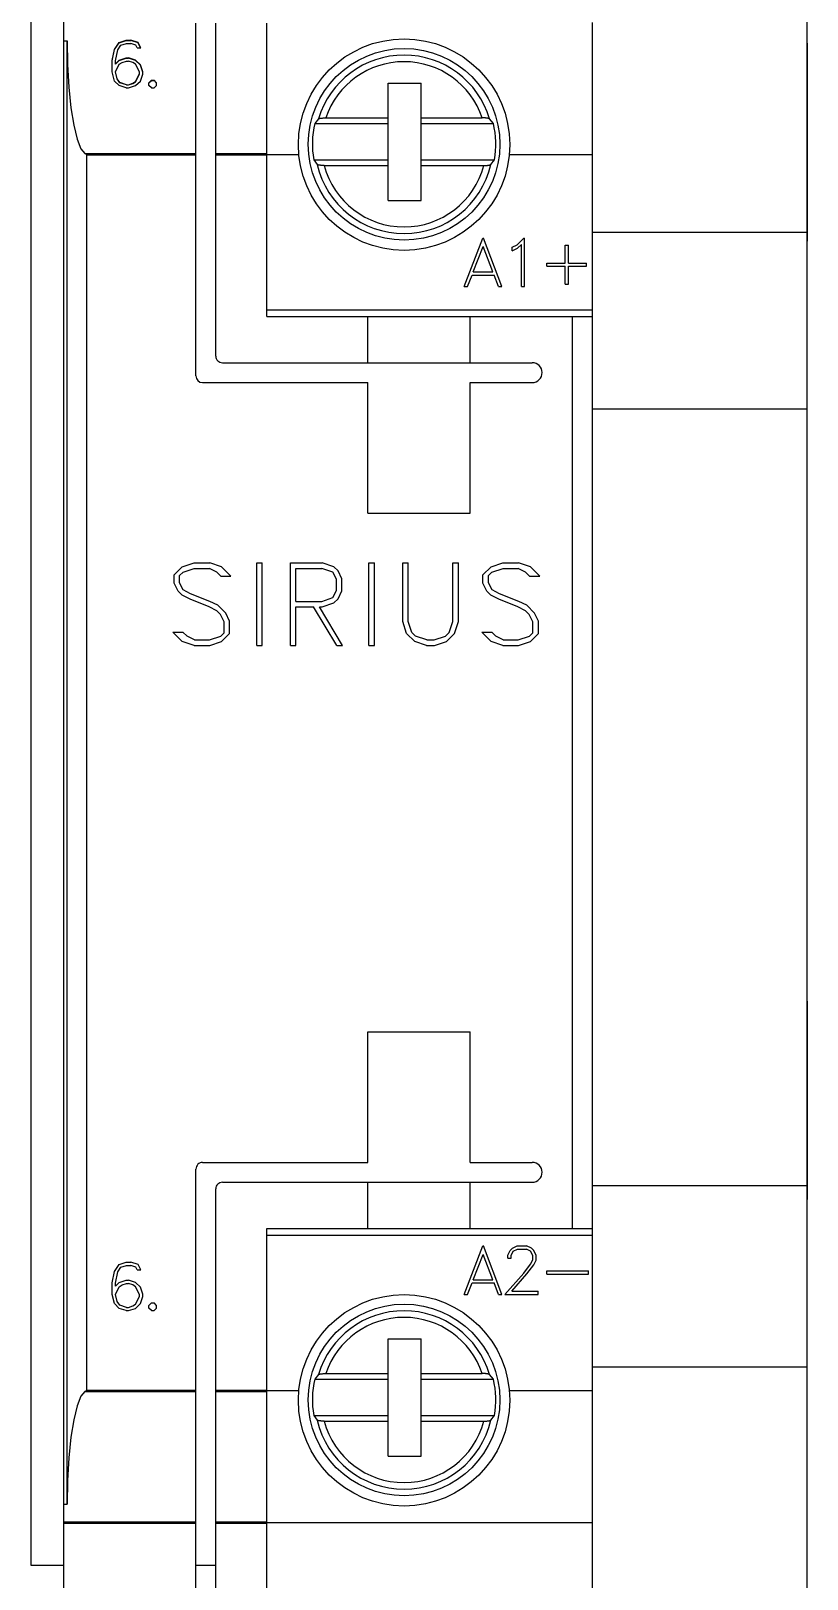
# Model space of a CAD drawing. Header units: millimetres. Extents: x -72 to 2978, y -1067 to 2817.
# Drawn here: x 187.08 to 210.57, y 2581.43 to 2628.28 of the extents above; entities that cross this region are included whole.
import ezdxf

# ---------------------------------------------------------------- set-up
doc = ezdxf.new("R2010")
doc.units = ezdxf.units.MM
doc.layers.add('10000_FRONT', color=7, linetype='Continuous')

msp = doc.modelspace()

# ---------------------------------------------------------------- linework, layer by layer
for p, q in [((210.575, 2548.763), (210.575, 2661.863)), ((210.575, 2627.913), (210.575, 2621.913)), ((204.075, 2620.837), (204.075, 2626.837)), ((210.575, 2598.913), (210.575, 2592.913)), ((204.075, 2591.837), (204.075, 2597.837))]:
    msp.add_line(p, q)
at = {"color": 6, "linetype": 'ByBlock'}
for p, q in [((204.075, 2622.188), (210.575, 2622.188)), ((204.075, 2616.848), (210.575, 2616.848)), ((204.075, 2593.337), (210.575, 2593.337)), ((204.075, 2587.848), (210.575, 2587.848))]:
    msp.add_line(p, q, dxfattribs=at)
at = {"layer": '10000_FRONT', "color": 7, "linetype": 'Continuous', "lineweight": 25}
for p, q in [((188.075, 2577.338), (188.075, 2634.338)), ((187.085, 2581.848), (187.085, 2629.848)), ((192.075, 2624.567), (192.075, 2628.519)), ((192.675, 2624.567), (192.675, 2628.519)), ((194.225, 2624.567), (194.225, 2628.519)), ((204.075, 2624.538), (204.075, 2628.535)), ((188.075, 2627.977), (188.175, 2627.977)), ((188.175, 2583.699), (188.175, 2627.977)), ((189.608, 2627.722), (189.751, 2627.933)), ((189.608, 2627.713), (189.751, 2627.923)), ((189.708, 2627.711), (189.8, 2627.848)), ((189.751, 2627.933), (189.965, 2628.002)), ((189.751, 2627.923), (189.965, 2627.992)), ((189.751, 2627.923), (189.751, 2627.933)), ((189.8, 2627.848), (189.968, 2627.904)), ((189.965, 2628.002), (190.106, 2628.002)), ((189.965, 2627.992), (189.965, 2628.002)), ((189.965, 2627.992), (190.106, 2627.992)), ((189.968, 2627.904), (190.101, 2627.904)), ((190.256, 2627.852), (190.101, 2627.904)), ((190.322, 2627.933), (190.106, 2628.002)), ((190.106, 2627.992), (190.106, 2628.002)), ((190.322, 2627.923), (190.106, 2627.992)), ((190.3, 2627.769), (190.256, 2627.852)), ((190.404, 2627.769), (190.322, 2627.933)), ((190.322, 2627.923), (190.322, 2627.933)), ((190.399, 2627.769), (190.322, 2627.923)), ((189.54, 2627.382), (189.608, 2627.722)), ((189.54, 2627.373), (189.608, 2627.713)), ((189.54, 2627.04), (189.54, 2627.382)), ((189.608, 2627.713), (189.608, 2627.722)), ((189.639, 2627.377), (189.708, 2627.711)), ((189.639, 2627.281), (189.753, 2627.393)), ((189.639, 2627.273), (189.753, 2627.384)), ((189.639, 2627.281), (189.639, 2627.377)), ((189.753, 2627.393), (189.965, 2627.463)), ((189.753, 2627.384), (189.965, 2627.454)), ((189.753, 2627.384), (189.753, 2627.393)), ((189.755, 2627.269), (189.837, 2627.321)), ((189.837, 2627.321), (189.968, 2627.365)), ((189.965, 2627.463), (190.037, 2627.463)), ((189.965, 2627.454), (189.965, 2627.463)), ((189.965, 2627.454), (190.037, 2627.454)), ((189.968, 2627.365), (190.033, 2627.365)), ((190.165, 2627.321), (190.033, 2627.365)), ((190.249, 2627.393), (190.037, 2627.463)), ((190.037, 2627.454), (190.037, 2627.463)), ((190.249, 2627.384), (190.037, 2627.454)), ((190.247, 2627.269), (190.165, 2627.321)), ((190.392, 2627.252), (190.249, 2627.393)), ((190.249, 2627.384), (190.249, 2627.393)), ((190.392, 2627.244), (190.249, 2627.384)), ((190.3, 2627.769), (190.404, 2627.769)), ((189.61, 2626.764), (189.54, 2627.04)), ((189.639, 2627.273), (189.639, 2627.281)), ((189.639, 2627.041), (189.755, 2627.269)), ((189.692, 2626.832), (189.639, 2627.041)), ((189.639, 2627.033), (189.639, 2627.041)), ((189.692, 2626.825), (189.639, 2627.033)), ((190.363, 2627.039), (190.247, 2627.269)), ((190.247, 2626.749), (190.363, 2626.979)), ((190.247, 2626.742), (190.363, 2626.972)), ((190.363, 2626.979), (190.363, 2627.039)), ((190.363, 2626.972), (190.363, 2626.979)), ((190.462, 2627.044), (190.392, 2627.252)), ((190.392, 2627.244), (190.392, 2627.252)), ((190.462, 2627.036), (190.392, 2627.244)), ((190.392, 2626.764), (190.462, 2626.972)), ((190.462, 2626.972), (190.462, 2627.044)), ((189.753, 2626.624), (189.61, 2626.764)), ((189.77, 2626.718), (189.692, 2626.832)), ((189.692, 2626.825), (189.692, 2626.832)), ((189.77, 2626.711), (189.692, 2626.825)), ((189.965, 2626.554), (189.753, 2626.624)), ((189.968, 2626.652), (189.77, 2626.718)), ((189.77, 2626.711), (189.77, 2626.718)), ((189.968, 2626.645), (189.77, 2626.711)), ((189.965, 2626.554), (190.037, 2626.554)), ((189.968, 2626.652), (190.033, 2626.652)), ((189.968, 2626.645), (189.968, 2626.652)), ((189.968, 2626.645), (190.033, 2626.645)), ((190.033, 2626.652), (190.165, 2626.697)), ((190.033, 2626.645), (190.165, 2626.69)), ((190.033, 2626.645), (190.033, 2626.652)), ((190.037, 2626.554), (190.249, 2626.624)), ((190.165, 2626.697), (190.247, 2626.749)), ((190.165, 2626.69), (190.247, 2626.742)), ((190.165, 2626.69), (190.165, 2626.697)), ((190.247, 2626.742), (190.247, 2626.749)), ((190.249, 2626.624), (190.392, 2626.764)), ((190.648, 2626.711), (190.726, 2626.789)), ((190.648, 2626.704), (190.726, 2626.781)), ((190.648, 2626.632), (190.648, 2626.711)), ((190.726, 2626.554), (190.648, 2626.632)), ((190.726, 2626.789), (190.807, 2626.789)), ((190.726, 2626.781), (190.726, 2626.789)), ((190.726, 2626.781), (190.807, 2626.781)), ((190.726, 2626.554), (190.807, 2626.554)), ((190.885, 2626.711), (190.807, 2626.789)), ((190.807, 2626.781), (190.807, 2626.789)), ((190.885, 2626.704), (190.807, 2626.781)), ((190.807, 2626.554), (190.885, 2626.632)), ((190.885, 2626.632), (190.885, 2626.711)), ((197.89, 2626.698), (198.89, 2626.698)), ((197.89, 2623.148), (197.89, 2626.698)), ((198.89, 2623.148), (198.89, 2626.698)), ((195.787, 2625.619), (195.671, 2625.478)), ((195.671, 2625.478), (197.89, 2625.478)), ((195.787, 2625.619), (195.79, 2625.622)), ((195.79, 2625.622), (195.794, 2625.624)), ((195.794, 2625.624), (195.799, 2625.626)), ((195.799, 2625.626), (195.806, 2625.629)), ((195.806, 2625.629), (195.813, 2625.631)), ((195.813, 2625.631), (195.823, 2625.633)), ((195.823, 2625.633), (195.833, 2625.635)), ((195.833, 2625.635), (195.844, 2625.637)), ((195.844, 2625.637), (195.855, 2625.639)), ((195.855, 2625.639), (195.867, 2625.64)), ((195.867, 2625.64), (195.881, 2625.642)), ((195.881, 2625.642), (195.896, 2625.643)), ((195.896, 2625.643), (195.91, 2625.644)), ((195.91, 2625.644), (195.925, 2625.645)), ((195.925, 2625.645), (195.94, 2625.646)), ((195.94, 2625.646), (195.957, 2625.647)), ((195.957, 2625.647), (195.973, 2625.647)), ((195.973, 2625.647), (195.99, 2625.648)), ((195.99, 2625.648), (196.006, 2625.648)), ((196.006, 2625.648), (197.89, 2625.648)), ((198.89, 2625.648), (200.743, 2625.648)), ((198.89, 2625.478), (201.078, 2625.478)), ((200.756, 2625.648), (200.743, 2625.648)), ((200.77, 2625.647), (200.756, 2625.648)), ((200.784, 2625.647), (200.77, 2625.647)), ((200.798, 2625.647), (200.784, 2625.647)), ((200.811, 2625.646), (200.798, 2625.647)), ((200.823, 2625.645), (200.811, 2625.646)), ((200.836, 2625.645), (200.823, 2625.645)), ((200.848, 2625.644), (200.836, 2625.645)), ((200.86, 2625.643), (200.848, 2625.644)), ((200.872, 2625.641), (200.86, 2625.643)), ((200.883, 2625.64), (200.872, 2625.641)), ((200.893, 2625.639), (200.883, 2625.64)), ((200.903, 2625.638), (200.893, 2625.639)), ((200.912, 2625.636), (200.903, 2625.638)), ((200.921, 2625.634), (200.912, 2625.636)), ((200.929, 2625.633), (200.921, 2625.634)), ((200.936, 2625.631), (200.929, 2625.633)), ((200.942, 2625.629), (200.936, 2625.631)), ((200.948, 2625.627), (200.942, 2625.629)), ((200.953, 2625.625), (200.948, 2625.627)), ((200.957, 2625.623), (200.953, 2625.625)), ((200.96, 2625.621), (200.957, 2625.623)), ((200.962, 2625.619), (200.96, 2625.621)), ((201.078, 2625.478), (200.962, 2625.619)), ((188.723, 2624.563), (188.715, 2624.567)), ((188.715, 2624.567), (192.075, 2624.567)), ((188.732, 2624.558), (188.723, 2624.563)), ((188.74, 2624.553), (188.732, 2624.558)), ((188.749, 2624.548), (188.74, 2624.553)), ((188.758, 2624.543), (188.749, 2624.548)), ((188.766, 2624.538), (188.758, 2624.543)), ((188.775, 2624.533), (188.766, 2624.538)), ((188.775, 2624.533), (192.075, 2624.533)), ((188.775, 2587.142), (188.775, 2624.533)), ((192.075, 2624.533), (192.075, 2624.567)), ((192.075, 2617.838), (192.075, 2624.533)), ((192.675, 2624.567), (194.225, 2624.567)), ((192.675, 2624.533), (192.675, 2624.567)), ((192.675, 2624.533), (194.225, 2624.533)), ((192.675, 2618.438), (192.675, 2624.533)), ((194.225, 2624.533), (194.225, 2624.567)), ((194.225, 2624.538), (195.189, 2624.538)), ((194.225, 2619.638), (194.225, 2624.533)), ((201.56, 2624.538), (204.075, 2624.538)), ((204.075, 2619.838), (204.075, 2624.538)), ((195.639, 2624.378), (197.89, 2624.378)), ((195.639, 2624.378), (195.745, 2624.236)), ((195.747, 2624.234), (195.745, 2624.236)), ((195.75, 2624.232), (195.747, 2624.234)), ((195.754, 2624.23), (195.75, 2624.232)), ((195.758, 2624.228), (195.754, 2624.23)), ((195.763, 2624.227), (195.758, 2624.228)), ((195.769, 2624.225), (195.763, 2624.227)), ((195.776, 2624.223), (195.769, 2624.225)), ((195.784, 2624.221), (195.776, 2624.223)), ((195.793, 2624.22), (195.784, 2624.221)), ((195.801, 2624.218), (195.793, 2624.22)), ((195.811, 2624.217), (195.801, 2624.218)), ((195.821, 2624.215), (195.811, 2624.217)), ((195.831, 2624.214), (195.821, 2624.215)), ((195.843, 2624.213), (195.831, 2624.214)), ((195.855, 2624.212), (195.843, 2624.213)), ((195.867, 2624.211), (195.855, 2624.212)), ((195.879, 2624.21), (195.867, 2624.211)), ((195.891, 2624.209), (195.879, 2624.21)), ((195.904, 2624.209), (195.891, 2624.209)), ((195.918, 2624.208), (195.904, 2624.209)), ((195.931, 2624.208), (195.918, 2624.208)), ((195.945, 2624.208), (195.931, 2624.208)), ((195.958, 2624.208), (195.945, 2624.208)), ((195.958, 2624.208), (197.89, 2624.208)), ((198.89, 2624.378), (201.11, 2624.378)), ((198.89, 2624.208), (200.791, 2624.208)), ((200.791, 2624.208), (200.807, 2624.208)), ((200.807, 2624.208), (200.824, 2624.208)), ((200.824, 2624.208), (200.84, 2624.209)), ((200.84, 2624.209), (200.856, 2624.209)), ((200.856, 2624.209), (200.871, 2624.21)), ((200.871, 2624.21), (200.885, 2624.211)), ((200.885, 2624.211), (200.9, 2624.212)), ((200.9, 2624.212), (200.914, 2624.214)), ((200.914, 2624.214), (200.927, 2624.215)), ((200.927, 2624.215), (200.94, 2624.217)), ((200.94, 2624.217), (200.951, 2624.219)), ((200.951, 2624.219), (200.961, 2624.22)), ((200.961, 2624.22), (200.971, 2624.223)), ((200.971, 2624.223), (200.98, 2624.225)), ((200.98, 2624.225), (200.987, 2624.227)), ((200.987, 2624.227), (200.993, 2624.229)), ((200.993, 2624.229), (200.998, 2624.232)), ((200.998, 2624.232), (201.002, 2624.234)), ((201.002, 2624.234), (201.004, 2624.236)), ((201.004, 2624.236), (201.11, 2624.378)), ((197.89, 2623.148), (198.89, 2623.148)), ((200.194, 2620.541), (200.756, 2622.011)), ((200.469, 2620.989), (200.766, 2621.753)), ((200.756, 2622.011), (200.777, 2622.011)), ((201.064, 2620.989), (200.766, 2621.753)), ((201.339, 2620.541), (200.777, 2622.011)), ((201.651, 2621.731), (201.794, 2621.803)), ((201.651, 2621.627), (201.651, 2621.731)), ((201.651, 2621.627), (201.814, 2621.708)), ((201.794, 2621.803), (202.003, 2622.011)), ((201.814, 2621.708), (201.926, 2621.821)), ((201.926, 2620.541), (201.926, 2621.821)), ((202.003, 2622.011), (202.024, 2622.011)), ((202.024, 2620.541), (202.024, 2622.011)), ((203.25, 2621.801), (203.348, 2621.801)), ((203.25, 2621.255), (203.25, 2621.801)), ((203.348, 2621.255), (203.348, 2621.801)), ((202.701, 2621.255), (203.25, 2621.255)), ((202.701, 2621.157), (202.701, 2621.255)), ((203.348, 2621.255), (203.896, 2621.255)), ((203.896, 2621.157), (203.896, 2621.255)), ((200.297, 2620.541), (200.432, 2620.891)), ((200.432, 2620.891), (201.101, 2620.891)), ((200.469, 2620.989), (201.064, 2620.989)), ((201.237, 2620.541), (201.101, 2620.891)), ((202.701, 2621.157), (203.25, 2621.157)), ((203.25, 2620.611), (203.25, 2621.157)), ((203.348, 2621.157), (203.896, 2621.157)), ((203.348, 2620.611), (203.348, 2621.157)), ((200.194, 2620.541), (200.297, 2620.541)), ((201.237, 2620.541), (201.339, 2620.541)), ((201.926, 2620.541), (202.024, 2620.541)), ((203.25, 2620.611), (203.348, 2620.611)), ((194.225, 2619.838), (204.075, 2619.838)), ((204.075, 2619.638), (204.075, 2619.838)), ((194.225, 2619.638), (204.075, 2619.638)), ((197.275, 2618.238), (197.275, 2619.638)), ((200.375, 2618.238), (200.375, 2619.638)), ((203.475, 2592.038), (203.475, 2619.638)), ((204.075, 2592.038), (204.075, 2619.638)), ((192.875, 2618.238), (202.255, 2618.238)), ((192.275, 2617.638), (197.275, 2617.638)), ((197.275, 2613.688), (197.275, 2617.638)), ((200.375, 2617.638), (202.255, 2617.638)), ((200.375, 2613.688), (200.375, 2617.638)), ((197.275, 2613.688), (200.375, 2613.688)), ((191.412, 2611.816), (191.659, 2612.061)), ((191.581, 2611.797), (191.685, 2611.901)), ((191.659, 2612.061), (192.019, 2612.182)), ((191.685, 2611.901), (192.025, 2612.015)), ((192.019, 2612.182), (192.492, 2612.182)), ((192.025, 2612.015), (192.481, 2612.015)), ((192.705, 2611.901), (192.481, 2612.015)), ((192.852, 2612.063), (192.492, 2612.182)), ((192.827, 2611.781), (192.705, 2611.901)), ((193.132, 2611.781), (192.852, 2612.063)), ((193.913, 2612.182), (194.079, 2612.182)), ((193.913, 2609.683), (193.913, 2612.182)), ((194.079, 2609.683), (194.079, 2612.182)), ((194.933, 2612.182), (195.892, 2612.182)), ((194.933, 2609.683), (194.933, 2612.182)), ((195.099, 2612.015), (195.884, 2612.015)), ((195.099, 2611.016), (195.099, 2612.015)), ((196.217, 2611.901), (195.884, 2612.015)), ((196.25, 2612.062), (195.892, 2612.182)), ((196.328, 2611.684), (196.217, 2611.901)), ((196.376, 2611.94), (196.25, 2612.062)), ((196.495, 2611.697), (196.376, 2611.94)), ((197.313, 2612.182), (197.479, 2612.182)), ((197.313, 2609.683), (197.313, 2612.182)), ((197.479, 2609.683), (197.479, 2612.182)), ((198.333, 2612.182), (198.499, 2612.182)), ((198.333, 2610.404), (198.333, 2612.182)), ((198.499, 2610.41), (198.499, 2612.182)), ((199.853, 2612.182), (200.02, 2612.182)), ((199.853, 2610.41), (199.853, 2612.182)), ((200.02, 2610.404), (200.02, 2612.182)), ((200.762, 2611.816), (201.009, 2612.061)), ((200.931, 2611.797), (201.035, 2611.901)), ((201.009, 2612.061), (201.369, 2612.182)), ((201.035, 2611.901), (201.375, 2612.015)), ((201.369, 2612.182), (201.842, 2612.182)), ((201.375, 2612.015), (201.831, 2612.015)), ((202.055, 2611.901), (201.831, 2612.015)), ((202.202, 2612.063), (201.842, 2612.182)), ((202.177, 2611.781), (202.055, 2611.901)), ((202.482, 2611.781), (202.202, 2612.063)), ((191.412, 2611.565), (191.412, 2611.816)), ((191.532, 2611.323), (191.412, 2611.565)), ((191.581, 2611.581), (191.581, 2611.797)), ((191.692, 2611.361), (191.581, 2611.581)), ((192.827, 2611.781), (193.132, 2611.781)), ((196.328, 2611.347), (196.328, 2611.684)), ((196.495, 2611.334), (196.495, 2611.697)), ((200.762, 2611.565), (200.762, 2611.816)), ((200.882, 2611.323), (200.762, 2611.565)), ((200.931, 2611.581), (200.931, 2611.797)), ((201.042, 2611.361), (200.931, 2611.581)), ((202.177, 2611.781), (202.482, 2611.781)), ((191.656, 2611.199), (191.532, 2611.323)), ((191.895, 2611.082), (191.656, 2611.199)), ((191.914, 2611.249), (191.692, 2611.361)), ((192.474, 2610.85), (191.895, 2611.082)), ((192.498, 2611.015), (191.914, 2611.249)), ((192.738, 2610.9), (192.498, 2611.015)), ((195.099, 2611.016), (195.884, 2611.016)), ((195.884, 2611.016), (196.217, 2611.13)), ((195.891, 2610.849), (196.25, 2610.969)), ((196.217, 2611.13), (196.328, 2611.347)), ((196.25, 2610.969), (196.376, 2611.091)), ((196.376, 2611.091), (196.495, 2611.334)), ((201.006, 2611.199), (200.882, 2611.323)), ((201.245, 2611.082), (201.006, 2611.199)), ((201.264, 2611.249), (201.042, 2611.361)), ((201.824, 2610.85), (201.245, 2611.082)), ((201.848, 2611.015), (201.264, 2611.249)), ((202.088, 2610.9), (201.848, 2611.015)), ((192.705, 2610.733), (192.474, 2610.85)), ((192.814, 2610.624), (192.705, 2610.733)), ((192.978, 2610.659), (192.738, 2610.9)), ((192.928, 2610.399), (192.814, 2610.624)), ((193.095, 2610.417), (192.978, 2610.659)), ((195.099, 2610.849), (195.638, 2610.849)), ((195.099, 2609.683), (195.099, 2610.849)), ((196.335, 2609.683), (195.638, 2610.849)), ((196.516, 2609.683), (195.818, 2610.849)), ((195.818, 2610.849), (195.891, 2610.849)), ((202.055, 2610.733), (201.824, 2610.85)), ((202.164, 2610.624), (202.055, 2610.733)), ((202.328, 2610.659), (202.088, 2610.9)), ((202.278, 2610.399), (202.164, 2610.624)), ((202.445, 2610.417), (202.328, 2610.659)), ((191.659, 2609.801), (191.376, 2610.084)), ((191.376, 2610.084), (191.682, 2610.084)), ((191.805, 2609.963), (191.682, 2610.084)), ((192.824, 2609.963), (192.928, 2610.067)), ((192.852, 2609.803), (193.095, 2610.049)), ((192.928, 2610.067), (192.928, 2610.399)), ((193.095, 2610.049), (193.095, 2610.417)), ((198.451, 2610.045), (198.333, 2610.404)), ((198.696, 2609.803), (198.451, 2610.045)), ((198.614, 2610.07), (198.499, 2610.41)), ((198.72, 2609.962), (198.614, 2610.07)), ((199.631, 2609.962), (199.738, 2610.07)), ((199.656, 2609.803), (199.899, 2610.045)), ((199.738, 2610.07), (199.853, 2610.41)), ((199.899, 2610.045), (200.02, 2610.404)), ((201.009, 2609.801), (200.726, 2610.084)), ((200.726, 2610.084), (201.032, 2610.084)), ((201.155, 2609.963), (201.032, 2610.084)), ((202.174, 2609.963), (202.278, 2610.067)), ((202.202, 2609.803), (202.445, 2610.049)), ((202.278, 2610.067), (202.278, 2610.399)), ((202.445, 2610.049), (202.445, 2610.417)), ((192.019, 2609.683), (191.659, 2609.801)), ((192.028, 2609.849), (191.805, 2609.963)), ((192.019, 2609.683), (192.492, 2609.683)), ((192.028, 2609.849), (192.484, 2609.849)), ((192.484, 2609.849), (192.824, 2609.963)), ((192.492, 2609.683), (192.852, 2609.803)), ((193.913, 2609.683), (194.079, 2609.683)), ((194.933, 2609.683), (195.099, 2609.683)), ((196.335, 2609.683), (196.516, 2609.683)), ((197.313, 2609.683), (197.479, 2609.683)), ((199.056, 2609.683), (198.696, 2609.803)), ((199.062, 2609.849), (198.72, 2609.962)), ((199.056, 2609.683), (199.297, 2609.683)), ((199.062, 2609.849), (199.289, 2609.849)), ((199.289, 2609.849), (199.631, 2609.962)), ((199.297, 2609.683), (199.656, 2609.803)), ((201.369, 2609.683), (201.009, 2609.801)), ((201.378, 2609.849), (201.155, 2609.963)), ((201.369, 2609.683), (201.842, 2609.683)), ((201.378, 2609.849), (201.834, 2609.849)), ((201.834, 2609.849), (202.174, 2609.963)), ((201.842, 2609.683), (202.202, 2609.803)), ((197.275, 2597.988), (200.375, 2597.988)), ((197.275, 2594.038), (197.275, 2597.988)), ((200.375, 2594.038), (200.375, 2597.988)), ((192.075, 2577.338), (192.075, 2593.838)), ((192.275, 2594.038), (197.275, 2594.038)), ((200.375, 2594.038), (202.255, 2594.038)), ((192.675, 2578.338), (192.675, 2593.238)), ((192.875, 2593.438), (202.255, 2593.438)), ((197.275, 2592.038), (197.275, 2593.438)), ((200.375, 2592.038), (200.375, 2593.438)), ((194.225, 2592.038), (204.075, 2592.038)), ((194.225, 2578.338), (194.225, 2592.038)), ((194.225, 2591.838), (204.075, 2591.838)), ((204.075, 2591.838), (204.075, 2592.038)), ((204.075, 2587.138), (204.075, 2591.838)), ((200.194, 2590.041), (200.756, 2591.511)), ((200.469, 2590.489), (200.766, 2591.253)), ((200.756, 2591.511), (200.777, 2591.511)), ((201.064, 2590.489), (200.766, 2591.253)), ((201.339, 2590.041), (200.777, 2591.511)), ((201.517, 2591.226), (201.587, 2591.37)), ((201.587, 2591.37), (201.66, 2591.441)), ((201.616, 2591.218), (201.682, 2591.348)), ((201.66, 2591.441), (201.803, 2591.511)), ((201.682, 2591.348), (201.811, 2591.413)), ((201.803, 2591.511), (202.085, 2591.511)), ((201.811, 2591.413), (202.077, 2591.413)), ((202.207, 2591.348), (202.077, 2591.413)), ((202.228, 2591.44), (202.085, 2591.511)), ((202.271, 2591.218), (202.207, 2591.348)), ((202.301, 2591.368), (202.228, 2591.44)), ((202.372, 2591.225), (202.301, 2591.368)), ((189.608, 2590.737), (189.751, 2590.95)), ((189.708, 2590.725), (189.8, 2590.864)), ((189.751, 2590.95), (189.965, 2591.021)), ((189.8, 2590.864), (189.968, 2590.921)), ((189.965, 2591.021), (190.106, 2591.021)), ((189.968, 2590.921), (190.101, 2590.921)), ((190.256, 2590.868), (190.101, 2590.921)), ((190.322, 2590.95), (190.106, 2591.021)), ((190.3, 2590.784), (190.256, 2590.868)), ((190.3, 2590.784), (190.404, 2590.784)), ((190.404, 2590.784), (190.322, 2590.95)), ((201.517, 2591.138), (201.517, 2591.226)), ((201.517, 2591.138), (201.616, 2591.138)), ((201.616, 2591.138), (201.616, 2591.218)), ((202.001, 2590.684), (202.205, 2590.955)), ((202.093, 2590.662), (202.301, 2590.938)), ((202.205, 2590.955), (202.271, 2591.089)), ((202.271, 2591.089), (202.271, 2591.218)), ((202.301, 2590.938), (202.372, 2591.079)), ((202.372, 2591.079), (202.372, 2591.225)), ((189.54, 2590.391), (189.608, 2590.737)), ((189.54, 2590.044), (189.54, 2590.391)), ((189.639, 2590.386), (189.708, 2590.725)), ((189.639, 2590.289), (189.753, 2590.402)), ((189.639, 2590.289), (189.639, 2590.386)), ((189.753, 2590.402), (189.965, 2590.473)), ((189.755, 2590.276), (189.837, 2590.329)), ((189.837, 2590.329), (189.968, 2590.374)), ((189.965, 2590.473), (190.037, 2590.473)), ((189.968, 2590.374), (190.033, 2590.374)), ((190.165, 2590.329), (190.033, 2590.374)), ((190.249, 2590.402), (190.037, 2590.473)), ((190.247, 2590.276), (190.165, 2590.329)), ((190.392, 2590.259), (190.249, 2590.402)), ((200.297, 2590.041), (200.432, 2590.391)), ((200.432, 2590.391), (201.101, 2590.391)), ((200.469, 2590.489), (201.064, 2590.489)), ((201.237, 2590.041), (201.101, 2590.391)), ((201.429, 2590.041), (202.001, 2590.684)), ((201.637, 2590.139), (202.093, 2590.662)), ((202.694, 2590.755), (203.96, 2590.755)), ((202.694, 2590.657), (202.694, 2590.755)), ((202.694, 2590.657), (203.96, 2590.657)), ((203.96, 2590.657), (203.96, 2590.755)), ((189.61, 2589.764), (189.54, 2590.044)), ((189.639, 2590.045), (189.755, 2590.276)), ((189.692, 2589.833), (189.639, 2590.045)), ((189.77, 2589.717), (189.692, 2589.833)), ((190.363, 2590.043), (190.247, 2590.276)), ((190.247, 2589.749), (190.363, 2589.982)), ((190.363, 2589.982), (190.363, 2590.043)), ((190.462, 2590.048), (190.392, 2590.259)), ((190.392, 2589.764), (190.462, 2589.975)), ((190.462, 2589.975), (190.462, 2590.048)), ((200.194, 2590.041), (200.297, 2590.041)), ((201.237, 2590.041), (201.339, 2590.041)), ((201.429, 2590.041), (202.439, 2590.041)), ((201.637, 2590.139), (202.439, 2590.139)), ((202.439, 2590.041), (202.439, 2590.139)), ((189.753, 2589.621), (189.61, 2589.764)), ((189.965, 2589.551), (189.753, 2589.621)), ((189.968, 2589.65), (189.77, 2589.717)), ((189.965, 2589.551), (190.037, 2589.551)), ((189.968, 2589.65), (190.033, 2589.65)), ((190.033, 2589.65), (190.165, 2589.696)), ((190.037, 2589.551), (190.249, 2589.621)), ((190.165, 2589.696), (190.247, 2589.749)), ((190.249, 2589.621), (190.392, 2589.764)), ((190.648, 2589.71), (190.726, 2589.789)), ((190.648, 2589.629), (190.648, 2589.71)), ((190.726, 2589.551), (190.648, 2589.629)), ((190.726, 2589.789), (190.807, 2589.789)), ((190.726, 2589.551), (190.807, 2589.551)), ((190.885, 2589.71), (190.807, 2589.789)), ((190.807, 2589.551), (190.885, 2589.629)), ((190.885, 2589.629), (190.885, 2589.71)), ((197.89, 2588.698), (198.89, 2588.698)), ((197.89, 2587.648), (197.89, 2588.698)), ((198.89, 2587.648), (198.89, 2588.698)), ((195.787, 2587.619), (195.671, 2587.478)), ((195.787, 2587.619), (195.79, 2587.622)), ((195.79, 2587.622), (195.794, 2587.624)), ((195.794, 2587.624), (195.799, 2587.626)), ((195.799, 2587.626), (195.806, 2587.629)), ((195.806, 2587.629), (195.813, 2587.631)), ((195.813, 2587.631), (195.823, 2587.633)), ((195.823, 2587.633), (195.833, 2587.635)), ((195.833, 2587.635), (195.844, 2587.637)), ((195.844, 2587.637), (195.855, 2587.639)), ((195.855, 2587.639), (195.867, 2587.64)), ((195.867, 2587.64), (195.881, 2587.642)), ((195.881, 2587.642), (195.896, 2587.643)), ((195.896, 2587.643), (195.91, 2587.644)), ((195.91, 2587.644), (195.925, 2587.645)), ((195.925, 2587.645), (195.94, 2587.646)), ((195.94, 2587.646), (195.957, 2587.647)), ((195.957, 2587.647), (195.973, 2587.647)), ((195.973, 2587.647), (195.99, 2587.648)), ((195.99, 2587.648), (196.006, 2587.648)), ((196.006, 2587.648), (197.89, 2587.648)), ((197.89, 2587.478), (197.89, 2587.648)), ((198.89, 2587.648), (200.743, 2587.648)), ((198.89, 2587.478), (198.89, 2587.648)), ((200.756, 2587.648), (200.743, 2587.648)), ((200.77, 2587.647), (200.756, 2587.648)), ((200.784, 2587.647), (200.77, 2587.647)), ((200.798, 2587.647), (200.784, 2587.647)), ((200.811, 2587.646), (200.798, 2587.647)), ((200.823, 2587.645), (200.811, 2587.646)), ((200.836, 2587.645), (200.823, 2587.645)), ((200.848, 2587.644), (200.836, 2587.645)), ((200.86, 2587.643), (200.848, 2587.644)), ((200.872, 2587.641), (200.86, 2587.643)), ((200.883, 2587.64), (200.872, 2587.641)), ((200.893, 2587.639), (200.883, 2587.64)), ((200.903, 2587.638), (200.893, 2587.639)), ((200.912, 2587.636), (200.903, 2587.638)), ((200.921, 2587.634), (200.912, 2587.636)), ((200.929, 2587.633), (200.921, 2587.634)), ((200.936, 2587.631), (200.929, 2587.633)), ((200.942, 2587.629), (200.936, 2587.631)), ((200.948, 2587.627), (200.942, 2587.629)), ((200.953, 2587.625), (200.948, 2587.627)), ((200.957, 2587.623), (200.953, 2587.625)), ((200.96, 2587.621), (200.957, 2587.623)), ((200.962, 2587.619), (200.96, 2587.621)), ((201.078, 2587.478), (200.962, 2587.619)), ((188.715, 2587.108), (188.723, 2587.113)), ((188.715, 2587.108), (192.075, 2587.108)), ((188.723, 2587.113), (188.732, 2587.118)), ((188.732, 2587.118), (188.74, 2587.123)), ((188.74, 2587.123), (188.749, 2587.128)), ((188.749, 2587.128), (188.758, 2587.133)), ((188.758, 2587.133), (188.766, 2587.137)), ((188.766, 2587.137), (188.775, 2587.142)), ((188.775, 2587.142), (192.075, 2587.142)), ((192.675, 2587.142), (194.225, 2587.142)), ((192.675, 2587.108), (194.225, 2587.108)), ((194.225, 2587.138), (195.189, 2587.138)), ((195.671, 2587.478), (197.89, 2587.478)), ((197.89, 2586.378), (197.89, 2587.478)), ((198.89, 2587.478), (201.078, 2587.478)), ((198.89, 2586.378), (198.89, 2587.478)), ((201.56, 2587.138), (204.075, 2587.138)), ((204.075, 2583.141), (204.075, 2587.138)), ((195.639, 2586.378), (197.89, 2586.378)), ((195.639, 2586.378), (195.745, 2586.236)), ((195.747, 2586.234), (195.745, 2586.236)), ((195.75, 2586.232), (195.747, 2586.234)), ((195.754, 2586.23), (195.75, 2586.232)), ((195.758, 2586.228), (195.754, 2586.23)), ((195.763, 2586.227), (195.758, 2586.228)), ((195.769, 2586.225), (195.763, 2586.227)), ((195.776, 2586.223), (195.769, 2586.225)), ((195.784, 2586.221), (195.776, 2586.223)), ((195.793, 2586.22), (195.784, 2586.221)), ((195.801, 2586.218), (195.793, 2586.22)), ((195.811, 2586.217), (195.801, 2586.218)), ((195.821, 2586.215), (195.811, 2586.217)), ((195.831, 2586.214), (195.821, 2586.215)), ((195.843, 2586.213), (195.831, 2586.214)), ((195.855, 2586.212), (195.843, 2586.213)), ((195.867, 2586.211), (195.855, 2586.212)), ((195.879, 2586.21), (195.867, 2586.211)), ((195.891, 2586.209), (195.879, 2586.21)), ((195.904, 2586.209), (195.891, 2586.209)), ((195.918, 2586.208), (195.904, 2586.209)), ((195.931, 2586.208), (195.918, 2586.208)), ((195.945, 2586.208), (195.931, 2586.208)), ((195.958, 2586.208), (195.945, 2586.208)), ((195.958, 2586.208), (197.89, 2586.208)), ((197.89, 2586.208), (197.89, 2586.378)), ((197.89, 2585.148), (197.89, 2586.208)), ((198.89, 2586.378), (201.11, 2586.378)), ((198.89, 2586.208), (198.89, 2586.378)), ((198.89, 2586.208), (200.791, 2586.208)), ((198.89, 2585.148), (198.89, 2586.208)), ((200.791, 2586.208), (200.807, 2586.208)), ((200.807, 2586.208), (200.824, 2586.208)), ((200.824, 2586.208), (200.84, 2586.209)), ((200.84, 2586.209), (200.856, 2586.209)), ((200.856, 2586.209), (200.871, 2586.21)), ((200.871, 2586.21), (200.885, 2586.211)), ((200.885, 2586.211), (200.9, 2586.212)), ((200.9, 2586.212), (200.914, 2586.214)), ((200.914, 2586.214), (200.927, 2586.215)), ((200.927, 2586.215), (200.94, 2586.217)), ((200.94, 2586.217), (200.951, 2586.219)), ((200.951, 2586.219), (200.961, 2586.22)), ((200.961, 2586.22), (200.971, 2586.223)), ((200.971, 2586.223), (200.98, 2586.225)), ((200.98, 2586.225), (200.987, 2586.227)), ((200.987, 2586.227), (200.993, 2586.229)), ((200.993, 2586.229), (200.998, 2586.232)), ((200.998, 2586.232), (201.002, 2586.234)), ((201.002, 2586.234), (201.004, 2586.236)), ((201.004, 2586.236), (201.11, 2586.378)), ((197.89, 2585.148), (198.89, 2585.148)), ((188.075, 2583.699), (188.175, 2583.699)), ((188.075, 2583.156), (192.075, 2583.156)), ((188.075, 2583.122), (192.075, 2583.122)), ((192.675, 2583.156), (194.225, 2583.156)), ((192.675, 2583.122), (194.225, 2583.122)), ((194.225, 2583.141), (204.075, 2583.141)), ((204.075, 2579.338), (204.075, 2583.141)), ((187.075, 2581.848), (188.075, 2581.848)), ((192.075, 2581.848), (192.675, 2581.848))]:
    msp.add_line(p, q, dxfattribs=at)
for points in [[(188.175, 2627.977), (188.188, 2627.262), (188.227, 2626.579), (188.29, 2625.957), (188.374, 2625.424), (188.476, 2625.004), (188.591, 2624.714), (188.715, 2624.567)], [(188.715, 2587.108), (188.591, 2586.962), (188.476, 2586.672), (188.374, 2586.251), (188.29, 2585.718), (188.227, 2585.097), (188.188, 2584.413), (188.175, 2583.699)]]:
    msp.add_lwpolyline(points, dxfattribs=at)
for centre, radius in [((198.375, 2624.838), 3.2), ((198.375, 2624.848), 2.9), ((198.375, 2586.838), 3.2), ((198.375, 2586.848), 2.9)]:
    msp.add_circle(centre, radius, dxfattribs=at)
for centre, radius, start, end in [((198.375, 2624.848), 2.7, 90, 163.4023), ((198.375, 2624.848), 2.5, 18.6629, 161.3371), ((198.375, 2624.848), 2.7, 16.5977, 90), ((198.375, 2624.848), 2.776, 166.8814, 189.7486), ((198.375, 2624.848), 2.776, 350.2514, 13.1186), ((198.375, 2624.848), 2.7, 193.0846, 346.9154), ((198.375, 2624.848), 2.5, 194.8328, 345.1672), ((192.875, 2618.438), 0.2, 180, 270.0001), ((202.255, 2617.938), 0.3, 270.0001, 89.9999), ((192.275, 2617.838), 0.2, 180.0001, 269.9999), ((192.275, 2593.838), 0.2, 90.0001, 180.0001), ((202.255, 2593.738), 0.3, 0.0001, 89.9999), ((202.255, 2593.738), 0.3, 270.0001, 0.0001), ((192.875, 2593.238), 0.2, 89.9999, 179.9999), ((198.375, 2586.848), 2.7, 90, 163.4023), ((198.375, 2586.848), 2.7, 16.5977, 90), ((198.375, 2586.848), 2.5, 18.6629, 161.3371), ((198.375, 2586.848), 2.776, 166.8814, 189.7486), ((198.375, 2586.848), 2.776, 350.2514, 13.1186), ((198.375, 2586.848), 2.7, 193.0846, 346.9154), ((198.375, 2586.848), 2.5, 194.8328, 345.1672)]:
    msp.add_arc(centre, radius, start, end, dxfattribs=at)

doc.saveas('drawing.dxf')
